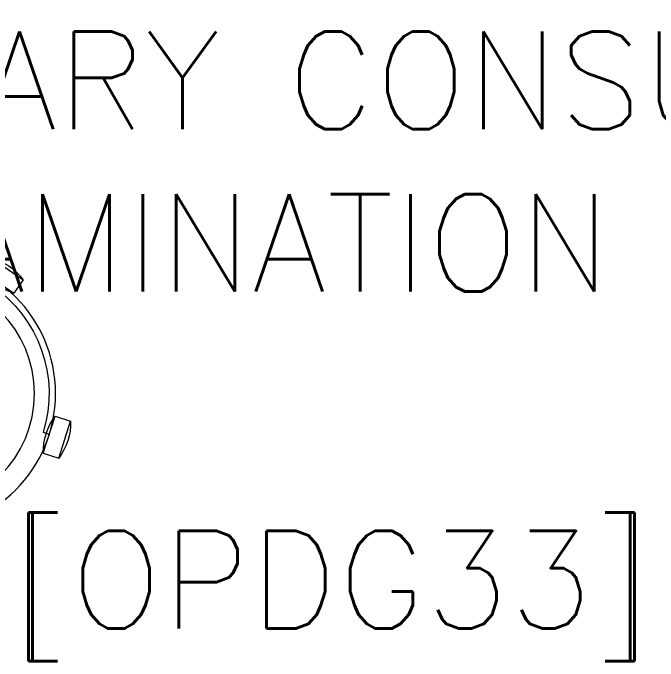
# Model space of a CAD drawing. Header units: inches. Extents: x -246178 to 57169, y -29325 to 19878.
# Drawn here: x 41989 to 42982, y -11878 to -10882 of the extents above; entities that cross this region are included whole.
import ezdxf

# ---------------------------------------------------------------- set-up
doc = ezdxf.new("R2010")
doc.units = ezdxf.units.IN
doc.header["$LTSCALE"] = 25
doc.header["$MEASUREMENT"] = 0
doc.layers.get('0').update_dxf_attribs({"color": 8})
doc.layers.add('00-Ground Floor$0$72_EGR_BASE_TEXT', color=252, linetype='Continuous', lineweight=5)
doc.layers.add('00-Ground Floor$0$LOADING', color=253, linetype='Continuous', lineweight=5)
doc.styles.add('00-Ground Floor$0$SIMPLEX', font='SIMPLEX.shx', dxfattribs={"height": 150})

# ---------------------------------------------------------------- blocks, each defined once
blk = doc.blocks.new('00-Ground Floor$0$HF10037-P')
for p, q in [((0.24594, 0.13397), (0.18594, 0.13397)), ((0.18594, 0.13397), (0.18594, 0.10897)), ((0.24594, 0.13397), (0.24594, 0.10897)), ((0.24594, 0.10897), (0.18594, 0.10897)), ((0, 0), (-0.01424, -0.05828)), ((0, 0), (0.02429, -0.00594)), ((0.02429, -0.00594), (0.01004, -0.06422)), ((0.40714, -0.0094), (0.43095, -0.00177)), ((0.40714, -0.0094), (0.42545, -0.06654)), ((0.43095, -0.00177), (0.44926, -0.05891)), ((0.40694, -0.04171), (0.41648, -0.03873)), ((-0.01424, -0.05828), (0.01004, -0.06422)), ((0.42545, -0.06654), (0.44926, -0.05891)), ((0.05239, -0.27245), (0.06739, -0.25246)), ((0.06739, -0.25246), (0.11538, -0.28847)), ((0.31251, -0.2897), (0.36199, -0.25577)), ((0.37613, -0.27639), (0.36199, -0.25577)), ((0.32674, -0.26798), (0.33228, -0.27631)), ((0.05239, -0.27245), (0.10038, -0.30847)), ((0.32664, -0.31032), (0.37613, -0.27639)), ((0.10038, -0.30847), (0.11538, -0.28847)), ((0.32664, -0.31032), (0.31251, -0.2897))]:
    blk.add_line(p, q)
for radius in [0.21, 0.1775]:
    blk.add_circle((0.21605, -0.1014), radius)
for centre, radius, start, end in [((0.21594, 0.04647), 0.0925, 71.07536, 108.92464), ((0.21594, 0.19647), 0.0925, 251.07536, 288.92464), ((0.07788, -0.04992), 0.0925, 147.34193, 185.19122), ((-0.06784, -0.0143), 0.0925, 327.34193, 5.19122), ((0.49963, -0.01127), 0.0925, 178.84116, 216.69044), ((0.35678, -0.05704), 0.0925, 358.84116, 36.69044), ((0.21605, -0.1014), 0.2, 303.60368, 17.3657), ((0.03887, -0.34045), 0.0925, 34.18748, 72.03677), ((0.38673, -0.3449), 0.0925, 105.51211, 143.3614), ((0.1289, -0.22048), 0.0925, 214.18748, 252.03677), ((0.3019, -0.22119), 0.0925, 285.51211, 323.3614)]:
    blk.add_arc(centre, radius, start, end)

msp = doc.modelspace()

# ---------------------------------------------------------------- block references
at = {"layer": '00-Ground Floor$0$LOADING', "xscale": -1000, "yscale": 1000, "zscale": 1000, "rotation": 180}
msp.add_blockref('00-Ground Floor$0$HF10037-P', (41628.82, -11568.24, 0), dxfattribs=at)

# ---------------------------------------------------------------- texts
at = {"layer": '00-Ground Floor$0$72_EGR_BASE_TEXT', "insert": (42613.49, -10910.19), "char_height": 150, "width": 3493.2205, "attachment_point": 2, "style": '00-Ground Floor$0$SIMPLEX'}
msp.add_mtext('PULMONARY CONSULTATION / EXAMINATION ROOM', dxfattribs=at)
at = {"layer": '00-Ground Floor$0$72_EGR_BASE_TEXT', "insert": (42479.17, -11678.34, 0), "char_height": 150, "attachment_point": 2, "style": '00-Ground Floor$0$SIMPLEX'}
msp.add_mtext('[OPDG33]', dxfattribs=at)

doc.saveas('drawing.dxf')
